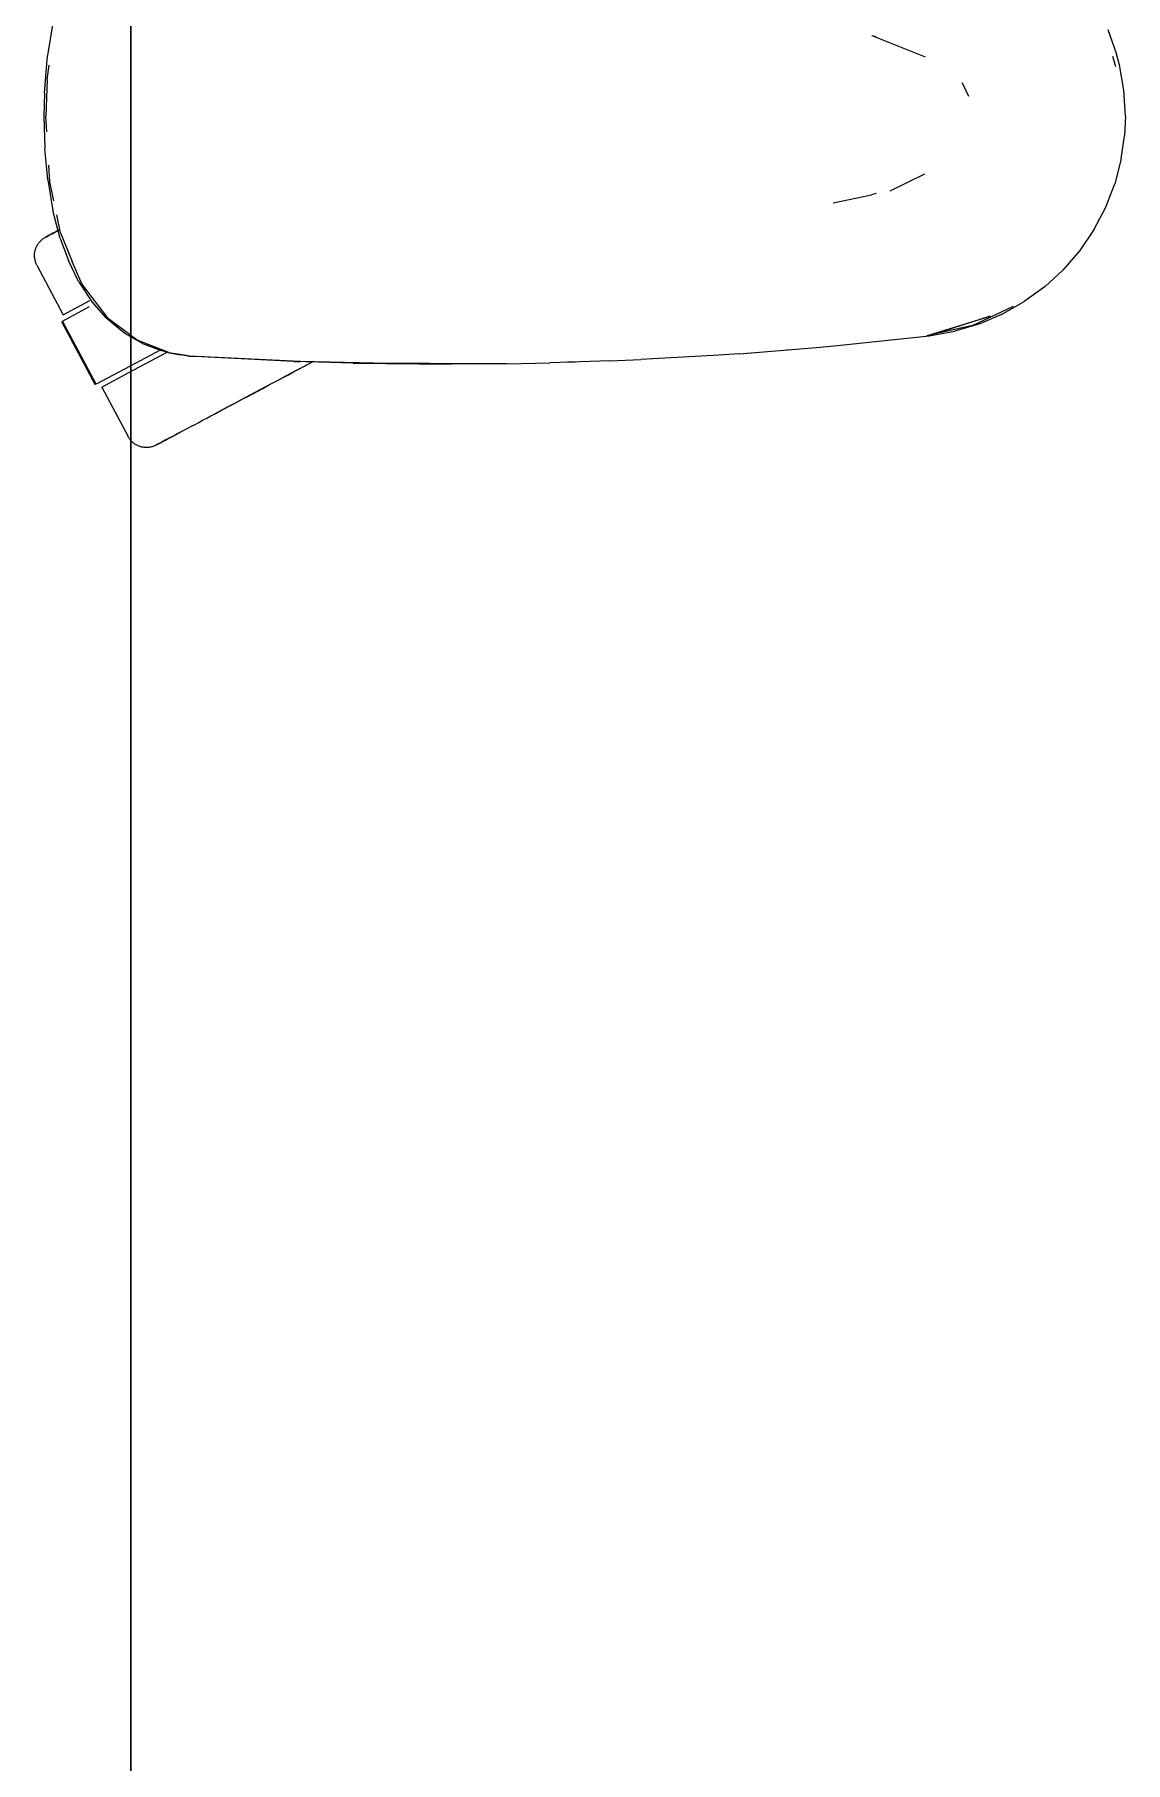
# Model space of a CAD drawing. Header units: millimetres. Extents: x 79795 to 317870, y -36033 to 97293.
# Drawn here: x 187082.1 to 187295.2, y 31201.8 to 31539.5 of the extents above; entities that cross this region are included whole.
import ezdxf

# ---------------------------------------------------------------- set-up
doc = ezdxf.new("R2010")
doc.units = ezdxf.units.MM
doc.header["$MEASUREMENT"] = 0
doc.layers.add('G-IMPT', color=8, linetype='CONTINUOUS', lineweight=9)
doc.layers.add('I-FURN', color=8, linetype='CONTINUOUS', lineweight=9)

msp = doc.modelspace()

# ---------------------------------------------------------------- linework, layer by layer
at = {"layer": 'G-IMPT'}
for p, q in [((187085.68, 31542.11), (187084.57, 31535.35)), ((187245.65, 31539.24), (187246.53, 31539.07)), ((187245.65, 31539.24), (187256.08, 31535.1)), ((187291.78, 31540.42), (187293.49, 31535.64)), ((187083.99, 31528.03), (187084.57, 31535.35)), ((187292.69, 31535.21), (187293.31, 31533.18)), ((187294.06, 31533.51), (187293.49, 31535.64)), ((187084.51, 31530.69), (187084.28, 31523.52)), ((187084.51, 31530.69), (187084.9, 31533.47)), ((187294.94, 31528.57), (187294.06, 31533.51)), ((187083.99, 31528.03), (187083.9, 31523.52)), ((187263.6, 31529.57), (187263.31, 31530.02)), ((187264.62, 31527.35), (187263.6, 31529.57)), ((187295.23, 31523.52), (187294.94, 31528.57)), ((187083.9, 31523.52), (187084.08, 31517.19)), ((187084.47, 31520.42), (187084.28, 31523.52)), ((187295.23, 31523.52), (187295.06, 31519.68)), ((187084.65, 31511.04), (187084.08, 31517.19)), ((187294.41, 31515.16), (187295.06, 31519.68)), ((187085.06, 31510.7), (187084.87, 31513.9)), ((187294.41, 31515.16), (187293.15, 31510.3)), ((187084.65, 31511.04), (187085.65, 31505.1)), ((187085.83, 31506.95), (187085.06, 31510.7)), ((187255.99, 31512.15), (187249.2, 31508.88)), ((187238.15, 31506.54), (187245.59, 31508.12)), ((187246.53, 31508.37), (187245.59, 31508.12)), ((187291.32, 31505.59), (187293.15, 31510.3)), ((187087.08, 31499.62), (187085.65, 31505.1)), ((187087.1, 31500.74), (187086.39, 31504.2)), ((187289.13, 31501.42), (187291.32, 31505.59)), ((187087.1, 31500.74), (187089.43, 31495.11)), ((187289.13, 31501.42), (187286.3, 31497.25)), ((187087.08, 31499.62), (187088.66, 31495.29)), ((187286.3, 31497.25), (187282.98, 31493.42)), ((187090.65, 31491.22), (187088.66, 31495.29)), ((187091.27, 31490.72), (187089.43, 31495.11)), ((187090.65, 31491.22), (187093.3, 31487.17)), ((187096.49, 31483.93), (187091.27, 31490.72)), ((187279.54, 31490.25), (187275.45, 31487.26)), ((187279.54, 31490.25), (187282.98, 31493.42)), ((187093.3, 31487.17), (187095.97, 31484.13)), ((187271.01, 31484.75), (187275.45, 31487.26)), ((187099.71, 31481.05), (187095.97, 31484.13)), ((187100.9, 31480.66), (187096.49, 31483.93)), ((187256.36, 31480.57), (187268.82, 31484.4)), ((187268.82, 31484.4), (187259.67, 31481.49)), ((187265.32, 31482.62), (187273.39, 31486.35)), ((187271.01, 31484.75), (187266.78, 31482.93)), ((187100.9, 31480.37), (187099.71, 31481.05)), ((187102.11, 31479.76), (187100.9, 31480.66)), ((187103.14, 31479.1), (187100.9, 31480.37)), ((187238.94, 31478.67), (187256.87, 31480.57)), ((187256.36, 31480.57), (187259.67, 31481.49)), ((187256.87, 31480.57), (187261.91, 31481.47)), ((187265.32, 31482.62), (187256.92, 31480.7)), ((187266.78, 31482.93), (187261.91, 31481.47)), ((187108.31, 31477.35), (187102.11, 31479.76)), ((187103.14, 31479.1), (187106.78, 31477.7)), ((187108.13, 31477.33), (187106.78, 31477.7)), ((187108.13, 31477.33), (187110.52, 31476.89)), ((187108.31, 31477.35), (187112.16, 31476.77)), ((187112.17, 31476.64), (187110.52, 31476.89)), ((187132.75, 31475.59), (187112.17, 31476.64)), ((187133.96, 31475.55), (187112.17, 31476.64)), ((187112.17, 31476.64), (187113.78, 31476.52)), ((187214.67, 31476.75), (187200.53, 31475.94)), ((187219.76, 31477.08), (187214.67, 31476.75)), ((187219.76, 31477.08), (187234.81, 31478.32)), ((187227.94, 31477.73), (187229.62, 31477.89)), ((187234.81, 31478.32), (187238.94, 31478.67)), ((187133.96, 31475.55), (187113.78, 31476.52)), ((187154.14, 31475.09), (187132.75, 31475.59)), ((187144.31, 31475.25), (187132.75, 31475.59)), ((187132.75, 31475.59), (187133.96, 31475.55)), ((187154.14, 31475.09), (187133.96, 31475.55)), ((187174.33, 31475.13), (187144.31, 31475.25)), ((187154.14, 31475.09), (187144.31, 31475.25)), ((187144.31, 31475.25), (187163.53, 31475.04)), ((187152.11, 31475.11), (187150.2, 31475.18)), ((187154.14, 31475.12), (187152.11, 31475.11)), ((187174.33, 31475.13), (187154.14, 31475.09)), ((187174.33, 31475.13), (187163.53, 31475.04)), ((187174.33, 31475.13), (187182.75, 31475.3)), ((187194.5, 31475.69), (187182.75, 31475.3)), ((187187.68, 31475.43), (187186.19, 31475.42)), ((187189.62, 31475.55), (187187.68, 31475.43)), ((187194.5, 31475.69), (187200.53, 31475.94))]:
    msp.add_line(p, q, dxfattribs=at)
at = {"layer": 'I-FURN'}
for p, q in [((187100.9, 31009.33), (187100.9, 32609.33)), ((187100.9, 32609.33), (187100.9, 31009.33)), ((187085.05, 31500.3), (187084.81, 31500.17)), ((187084.92, 31500.23), (187085.18, 31500.36)), ((187085.33, 31500.45), (187085.05, 31500.3)), ((187085.18, 31500.36), (187085.47, 31500.52)), ((187085.65, 31500.62), (187085.33, 31500.45)), ((187085.47, 31500.52), (187085.81, 31500.7)), ((187086.01, 31500.8), (187085.65, 31500.62)), ((187085.81, 31500.7), (187086.18, 31500.9)), ((187086.4, 31501.01), (187086.01, 31500.8)), ((187086.18, 31500.9), (187086.59, 31501.12)), ((187086.83, 31501.24), (187086.4, 31501.01)), ((187082.1, 31496.89), (187082.13, 31497.05)), ((187082.13, 31497.05), (187082.17, 31497.21)), ((187082.17, 31497.21), (187082.21, 31497.36)), ((187082.21, 31497.36), (187082.25, 31497.52)), ((187082.25, 31497.52), (187082.3, 31497.67)), ((187082.3, 31497.67), (187082.36, 31497.82)), ((187082.36, 31497.82), (187082.43, 31497.97)), ((187082.43, 31497.97), (187082.5, 31498.11)), ((187082.5, 31498.11), (187082.57, 31498.26)), ((187082.57, 31498.26), (187082.66, 31498.4)), ((187082.66, 31498.4), (187082.74, 31498.53)), ((187082.74, 31498.53), (187082.84, 31498.66)), ((187082.84, 31498.66), (187082.93, 31498.79)), ((187082.93, 31498.79), (187083.04, 31498.92)), ((187083.04, 31498.92), (187083.14, 31499.04)), ((187083.14, 31499.04), (187083.26, 31499.15)), ((187083.26, 31499.15), (187083.37, 31499.26)), ((187083.37, 31499.26), (187083.49, 31499.37)), ((187083.49, 31499.37), (187083.62, 31499.47)), ((187083.62, 31499.47), (187083.75, 31499.57)), ((187083.75, 31499.57), (187083.88, 31499.66)), ((187083.88, 31499.66), (187084.02, 31499.74)), ((187084.02, 31499.74), (187084.16, 31499.82)), ((187084.16, 31499.82), (187084.2, 31499.84)), ((187084.24, 31499.87), (187084.2, 31499.85)), ((187084.2, 31499.84), (187084.22, 31499.85)), ((187084.2, 31499.85), (187084.2, 31499.84)), ((187084.22, 31499.85), (187084.28, 31499.89)), ((187084.33, 31499.91), (187084.24, 31499.87)), ((187084.28, 31499.89), (187084.38, 31499.94)), ((187084.45, 31499.98), (187084.33, 31499.91)), ((187084.38, 31499.94), (187084.52, 31500.01)), ((187084.61, 31500.06), (187084.45, 31499.98)), ((187084.52, 31500.01), (187084.7, 31500.11)), ((187084.81, 31500.17), (187084.61, 31500.06)), ((187084.7, 31500.11), (187084.92, 31500.23)), ((187082.06, 31496.41), (187082.07, 31496.57)), ((187082.06, 31496.25), (187082.06, 31496.41)), ((187082.06, 31496.09), (187082.06, 31496.25)), ((187082.07, 31495.93), (187082.06, 31496.09)), ((187082.07, 31496.57), (187082.08, 31496.73)), ((187082.09, 31495.77), (187082.07, 31495.93)), ((187082.08, 31496.73), (187082.1, 31496.89)), ((187082.12, 31495.61), (187082.09, 31495.77)), ((187082.15, 31495.45), (187082.12, 31495.61)), ((187082.18, 31495.29), (187082.15, 31495.45)), ((187082.23, 31495.14), (187082.18, 31495.29)), ((187082.27, 31494.98), (187082.23, 31495.14)), ((187082.33, 31494.83), (187082.27, 31494.98)), ((187082.39, 31494.68), (187082.33, 31494.83)), ((187082.46, 31494.54), (187082.39, 31494.68)), ((187082.53, 31494.39), (187082.46, 31494.54)), ((187082.53, 31494.39), (187087.68, 31484.71)), ((187087.68, 31484.71), (187092.87, 31487.47)), ((187087.5, 31483.48), (187092.79, 31486.29)), ((187094.07, 31471.12), (187087.5, 31483.48)), ((187087.33, 31483.39), (187093.9, 31471.02)), ((187100.48, 31473.39), (187107.86, 31477.31)), ((187106.58, 31477.77), (187100.76, 31474.67)), ((187100.76, 31474.67), (187094.07, 31471.12)), ((187095.19, 31470.58), (187100.48, 31473.39)), ((187132.21, 31473.27), (187131.2, 31472.74)), ((187131.66, 31472.98), (187132.67, 31473.52)), ((187133.21, 31473.81), (187132.21, 31473.27)), ((187132.67, 31473.52), (187133.67, 31474.05)), ((187134.21, 31474.34), (187133.21, 31473.81)), ((187133.67, 31474.05), (187134.67, 31474.58)), ((187135.2, 31474.87), (187134.21, 31474.34)), ((187134.67, 31474.58), (187135.66, 31475.11)), ((187136.19, 31475.39), (187135.2, 31474.87)), ((187135.66, 31475.11), (187136.64, 31475.63)), ((187095.19, 31470.58), (187100.34, 31460.89)), ((187126.2, 31470.08), (187125.22, 31469.56)), ((187125.67, 31469.8), (187126.66, 31470.32)), ((187127.19, 31470.61), (187126.2, 31470.08)), ((187126.66, 31470.32), (187127.65, 31470.85)), ((187128.19, 31471.14), (187127.19, 31470.61)), ((187127.65, 31470.85), (187128.65, 31471.38)), ((187129.19, 31471.67), (187128.19, 31471.14)), ((187128.65, 31471.38), (187129.65, 31471.91)), ((187130.2, 31472.2), (187129.19, 31471.67)), ((187129.65, 31471.91), (187130.66, 31472.45)), ((187131.2, 31472.74), (187130.2, 31472.2)), ((187130.66, 31472.45), (187131.66, 31472.98)), ((187119.56, 31466.55), (187118.68, 31466.08)), ((187119.08, 31466.29), (187119.98, 31466.77)), ((187120.47, 31467.03), (187119.56, 31466.55)), ((187119.98, 31466.77), (187120.89, 31467.26)), ((187121.39, 31467.52), (187120.47, 31467.03)), ((187120.89, 31467.26), (187121.82, 31467.75)), ((187122.33, 31468.02), (187121.39, 31467.52)), ((187121.82, 31467.75), (187122.77, 31468.25)), ((187123.28, 31468.53), (187122.33, 31468.02)), ((187122.77, 31468.25), (187123.72, 31468.76)), ((187124.24, 31469.04), (187123.28, 31468.53)), ((187123.72, 31468.76), (187124.69, 31469.28)), ((187125.22, 31469.56), (187124.24, 31469.04)), ((187124.69, 31469.28), (187125.67, 31469.8)), ((187112.71, 31462.91), (187113.42, 31463.28)), ((187113.42, 31463.28), (187114.15, 31463.67)), ((187114.15, 31463.67), (187114.91, 31464.08)), ((187114.91, 31464.08), (187115.7, 31464.5)), ((187115.7, 31464.5), (187116.51, 31464.93)), ((187116.51, 31464.93), (187117.35, 31465.37)), ((187117.81, 31465.62), (187116.96, 31465.17)), ((187117.35, 31465.37), (187118.2, 31465.83)), ((187118.68, 31466.08), (187117.81, 31465.62)), ((187118.2, 31465.83), (187119.08, 31466.29)), ((187100.36, 31460.86), (187100.34, 31460.89)), ((187100.44, 31460.72), (187100.36, 31460.86)), ((187100.53, 31460.58), (187100.44, 31460.72)), ((187100.62, 31460.45), (187100.53, 31460.58)), ((187100.72, 31460.32), (187100.62, 31460.45)), ((187100.82, 31460.19), (187100.72, 31460.32)), ((187100.92, 31460.07), (187100.82, 31460.19)), ((187101.03, 31459.95), (187100.92, 31460.07)), ((187101.15, 31459.84), (187101.03, 31459.95)), ((187101.27, 31459.73), (187101.15, 31459.84)), ((187106.93, 31459.83), (187106.65, 31459.68)), ((187106.77, 31459.75), (187107.07, 31459.91)), ((187107.25, 31460), (187106.93, 31459.83)), ((187107.07, 31459.91), (187107.4, 31460.08)), ((187107.6, 31460.19), (187107.25, 31460)), ((187107.4, 31460.08), (187107.78, 31460.28)), ((187107.99, 31460.4), (187107.6, 31460.19)), ((187107.78, 31460.28), (187108.19, 31460.5)), ((187108.42, 31460.63), (187107.99, 31460.4)), ((187108.19, 31460.5), (187108.63, 31460.74)), ((187108.89, 31460.87), (187108.42, 31460.63)), ((187108.63, 31460.74), (187109.12, 31460.99)), ((187109.39, 31461.14), (187108.89, 31460.87)), ((187109.12, 31460.99), (187109.63, 31461.27)), ((187109.93, 31461.43), (187109.39, 31461.14)), ((187109.63, 31461.27), (187110.18, 31461.56)), ((187110.49, 31461.73), (187109.93, 31461.43)), ((187110.18, 31461.56), (187110.77, 31461.87)), ((187110.77, 31461.87), (187111.38, 31462.2)), ((187111.38, 31462.2), (187112.03, 31462.55)), ((187112.03, 31462.55), (187112.71, 31462.91)), ((187101.39, 31459.63), (187101.27, 31459.73)), ((187101.52, 31459.53), (187101.39, 31459.63)), ((187101.65, 31459.44), (187101.52, 31459.53)), ((187101.79, 31459.35), (187101.65, 31459.44)), ((187101.93, 31459.27), (187101.79, 31459.35)), ((187102.07, 31459.2), (187101.93, 31459.27)), ((187102.22, 31459.13), (187102.07, 31459.2)), ((187102.36, 31459.06), (187102.22, 31459.13)), ((187102.51, 31459), (187102.36, 31459.06)), ((187102.67, 31458.95), (187102.51, 31459)), ((187102.82, 31458.9), (187102.67, 31458.95)), ((187102.98, 31458.86), (187102.82, 31458.9)), ((187103.13, 31458.83), (187102.98, 31458.86)), ((187103.29, 31458.8), (187103.13, 31458.83)), ((187103.45, 31458.78), (187103.29, 31458.8)), ((187103.61, 31458.77), (187103.45, 31458.78)), ((187103.77, 31458.76), (187103.61, 31458.77)), ((187103.94, 31458.76), (187103.77, 31458.76)), ((187104.1, 31458.76), (187103.94, 31458.76)), ((187104.26, 31458.77), (187104.1, 31458.76)), ((187104.42, 31458.79), (187104.26, 31458.77)), ((187104.58, 31458.81), (187104.42, 31458.79)), ((187104.74, 31458.84), (187104.58, 31458.81)), ((187104.89, 31458.88), (187104.74, 31458.84)), ((187105.05, 31458.92), (187104.89, 31458.88)), ((187105.2, 31458.97), (187105.05, 31458.92)), ((187105.35, 31459.03), (187105.2, 31458.97)), ((187105.5, 31459.09), (187105.35, 31459.03)), ((187105.65, 31459.15), (187105.5, 31459.09)), ((187105.79, 31459.23), (187105.65, 31459.15)), ((187105.79, 31459.23), (187105.81, 31459.24)), ((187105.8, 31459.23), (187105.79, 31459.23)), ((187105.84, 31459.25), (187105.8, 31459.23)), ((187105.81, 31459.24), (187105.87, 31459.27)), ((187105.92, 31459.3), (187105.84, 31459.25)), ((187105.87, 31459.27), (187105.97, 31459.32)), ((187106.04, 31459.36), (187105.92, 31459.3)), ((187105.97, 31459.32), (187106.11, 31459.4)), ((187106.21, 31459.45), (187106.04, 31459.36)), ((187106.11, 31459.4), (187106.29, 31459.49)), ((187106.41, 31459.55), (187106.21, 31459.45)), ((187106.29, 31459.49), (187106.51, 31459.61)), ((187106.65, 31459.68), (187106.41, 31459.55)), ((187106.51, 31459.61), (187106.77, 31459.75))]:
    msp.add_line(p, q, dxfattribs=at)

doc.saveas('drawing.dxf')
